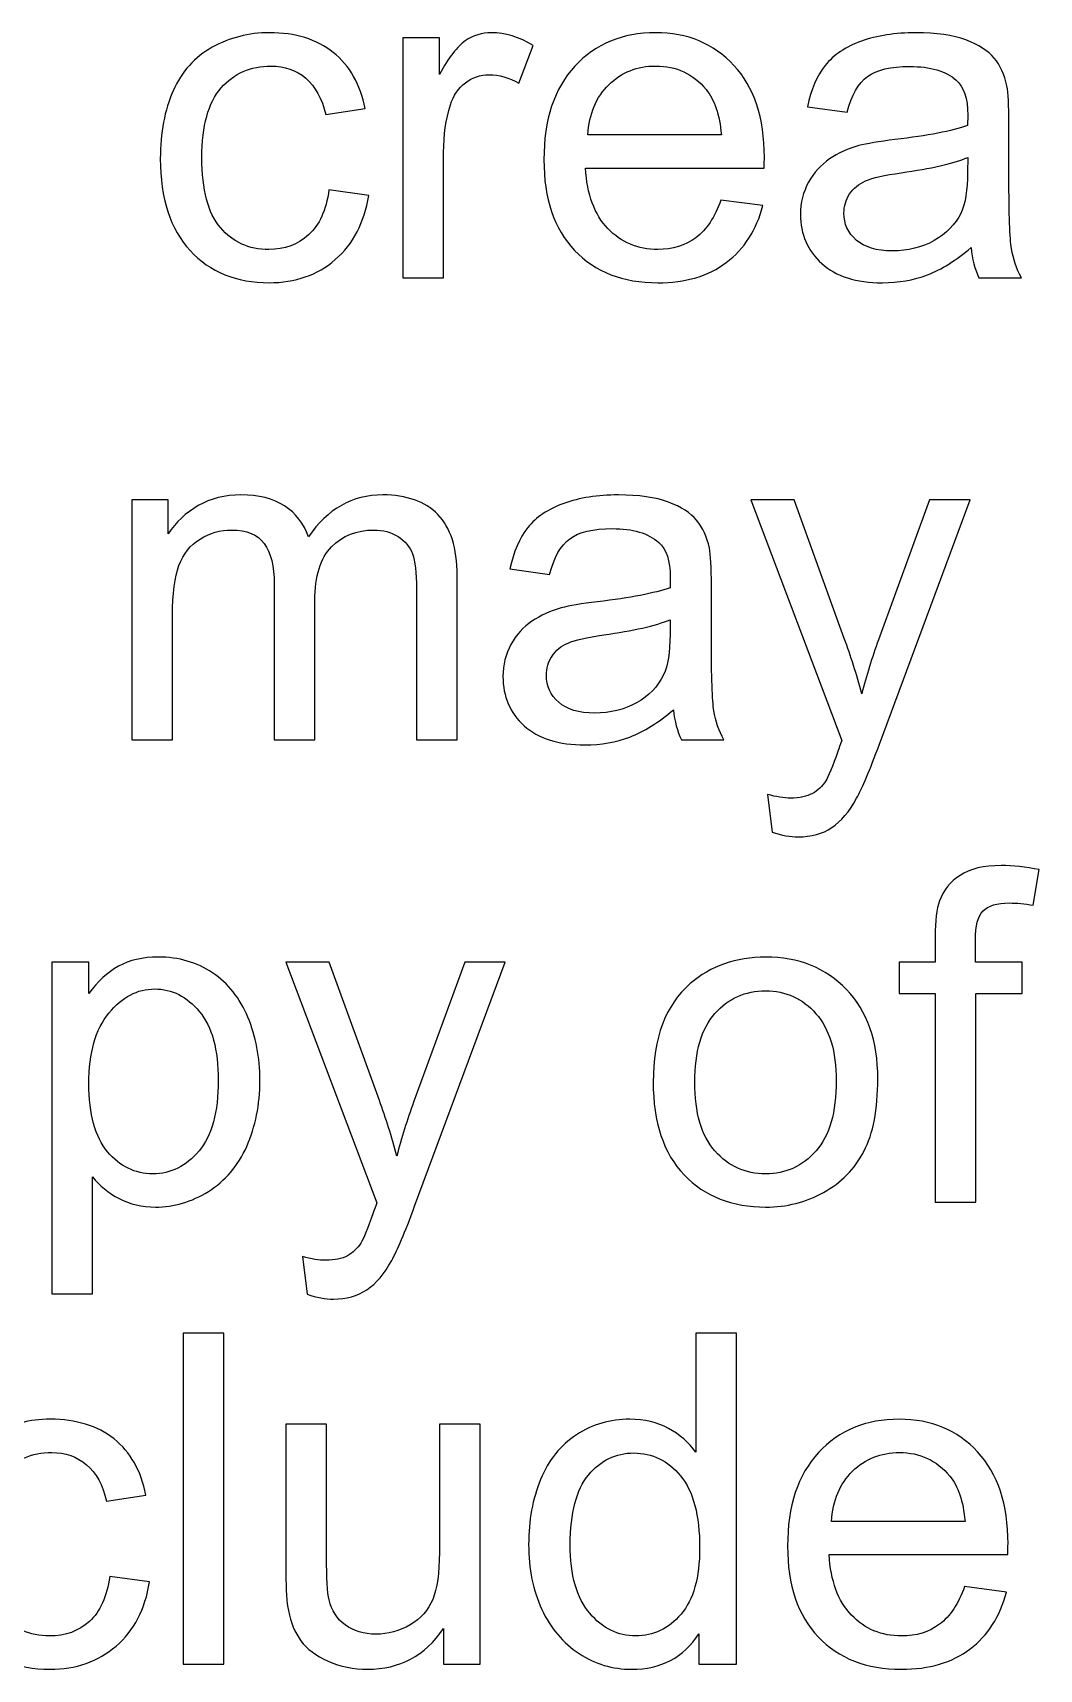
# Model space of a CAD drawing. Header units: centimetres. Extents: x -30.6 to 14.2, y -21.2 to 7.4.
# Drawn here: x -29.826 to -29.02, y -0.576 to 0.736 of the extents above; entities that cross this region are included whole.
import ezdxf

# ---------------------------------------------------------------- set-up
doc = ezdxf.new("R2010")
doc.units = ezdxf.units.CM
doc.header["$MEASUREMENT"] = 0
doc.layers.add('Layer 1', color=7, linetype='Continuous')

msp = doc.modelspace()

# ---------------------------------------------------------------- linework, layer by layer
at = {"layer": 'Layer 1'}
for points, knots in [([(-29.58878, 0.60997), (-29.58878, 0.60997), (-29.55692, 0.60552), (-29.55692, 0.60552), (-29.55692, 0.60552), (-29.56044, 0.58361), (-29.56933, 0.56651), (-29.58372, 0.5541), (-29.58372, 0.5541), (-29.5981, 0.54169), (-29.61582, 0.53552), (-29.63675, 0.53552), (-29.63675, 0.53552), (-29.66299, 0.53552), (-29.6841, 0.5441), (-29.70003, 0.56126), (-29.70003, 0.56126), (-29.71602, 0.57842), (-29.72398, 0.60299), (-29.72398, 0.63497), (-29.72398, 0.63497), (-29.72398, 0.65572), (-29.72053, 0.67381), (-29.71367, 0.68936), (-29.71367, 0.68936), (-29.70682, 0.70486), (-29.69639, 0.71653), (-29.68231, 0.72424), (-29.68231, 0.72424), (-29.6683, 0.73202), (-29.65305, 0.73591), (-29.6365, 0.73591), (-29.6365, 0.73591), (-29.6157, 0.73591), (-29.5986, 0.73066), (-29.58538, 0.72011), (-29.58538, 0.72011), (-29.57211, 0.70955), (-29.56359, 0.69455), (-29.55989, 0.67516), (-29.55989, 0.67516), (-29.55989, 0.67516), (-29.59137, 0.67035), (-29.59137, 0.67035), (-29.59137, 0.67035), (-29.5944, 0.68325), (-29.59971, 0.69294), (-29.60742, 0.69949), (-29.60742, 0.69949), (-29.61508, 0.70597), (-29.62434, 0.70924), (-29.63521, 0.70924), (-29.63521, 0.70924), (-29.65163, 0.70924), (-29.66496, 0.70338), (-29.67527, 0.69165), (-29.67527, 0.69165), (-29.68552, 0.67986), (-29.69065, 0.66133), (-29.69065, 0.6359), (-29.69065, 0.6359), (-29.69065, 0.61009), (-29.68571, 0.59139), (-29.67583, 0.57972), (-29.67583, 0.57972), (-29.66589, 0.56805), (-29.65299, 0.56219), (-29.63712, 0.56219), (-29.63712, 0.56219), (-29.62428, 0.56219), (-29.6136, 0.56608), (-29.60508, 0.57392), (-29.60508, 0.57392), (-29.5965, 0.58169), (-29.59106, 0.59373), (-29.58878, 0.60997)], [0, 0, 0, 0, 0.05, 0.05, 0.05, 0.05, 0.1, 0.1, 0.1, 0.1, 0.15, 0.15, 0.15, 0.15, 0.2, 0.2, 0.2, 0.2, 0.25, 0.25, 0.25, 0.25, 0.3, 0.3, 0.3, 0.3, 0.35, 0.35, 0.35, 0.35, 0.4, 0.4, 0.4, 0.4, 0.45, 0.45, 0.45, 0.45, 0.5, 0.5, 0.5, 0.5, 0.55, 0.55, 0.55, 0.55, 0.6, 0.6, 0.6, 0.6, 0.65, 0.65, 0.65, 0.65, 0.7, 0.7, 0.7, 0.7, 0.75, 0.75, 0.75, 0.75, 0.8, 0.8, 0.8, 0.8, 0.85, 0.85, 0.85, 0.85, 0.9, 0.9, 0.9, 0.9, 1, 1, 1, 1]), ([(-29.52951, 0.53959), (-29.52951, 0.53959), (-29.52951, 0.73184), (-29.52951, 0.73184), (-29.52951, 0.73184), (-29.52951, 0.73184), (-29.50025, 0.73184), (-29.50025, 0.73184), (-29.50025, 0.73184), (-29.50025, 0.73184), (-29.50025, 0.70239), (-29.50025, 0.70239), (-29.50025, 0.70239), (-29.49278, 0.71603), (-29.48586, 0.72505), (-29.47951, 0.72937), (-29.47951, 0.72937), (-29.47315, 0.73375), (-29.46617, 0.73591), (-29.45858, 0.73591), (-29.45858, 0.73591), (-29.44759, 0.73591), (-29.43641, 0.73246), (-29.42505, 0.7256), (-29.42505, 0.7256), (-29.42505, 0.7256), (-29.43666, 0.69554), (-29.43666, 0.69554), (-29.43666, 0.69554), (-29.44456, 0.69998), (-29.45247, 0.7022), (-29.46037, 0.7022), (-29.46037, 0.7022), (-29.46747, 0.7022), (-29.47383, 0.70004), (-29.47944, 0.69578), (-29.47944, 0.69578), (-29.48506, 0.69152), (-29.48908, 0.6856), (-29.49148, 0.678), (-29.49148, 0.678), (-29.49513, 0.66646), (-29.49692, 0.6538), (-29.49692, 0.64004), (-29.49692, 0.64004), (-29.49692, 0.64004), (-29.49692, 0.53959), (-29.49692, 0.53959), (-29.49692, 0.53959), (-29.49692, 0.53959), (-29.52951, 0.53959), (-29.52951, 0.53959)], [0, 0, 0, 0, 0.0714286, 0.0714286, 0.0714286, 0.0714286, 0.1428571, 0.1428571, 0.1428571, 0.1428571, 0.2142857, 0.2142857, 0.2142857, 0.2142857, 0.2857143, 0.2857143, 0.2857143, 0.2857143, 0.3571429, 0.3571429, 0.3571429, 0.3571429, 0.4285714, 0.4285714, 0.4285714, 0.4285714, 0.5, 0.5, 0.5, 0.5, 0.5714286, 0.5714286, 0.5714286, 0.5714286, 0.6428571, 0.6428571, 0.6428571, 0.6428571, 0.7142857, 0.7142857, 0.7142857, 0.7142857, 0.7857143, 0.7857143, 0.7857143, 0.7857143, 0.8571429, 0.8571429, 0.8571429, 0.8571429, 1, 1, 1, 1]), ([(-29.27466, 0.60182), (-29.27466, 0.60182), (-29.24096, 0.59738), (-29.24096, 0.59738), (-29.24096, 0.59738), (-29.2462, 0.5778), (-29.25602, 0.56256), (-29.27034, 0.55175), (-29.27034, 0.55175), (-29.28466, 0.54095), (-29.30294, 0.53552), (-29.32523, 0.53552), (-29.32523, 0.53552), (-29.35325, 0.53552), (-29.37548, 0.54416), (-29.3919, 0.56144), (-29.3919, 0.56144), (-29.40832, 0.57867), (-29.41653, 0.60293), (-29.41653, 0.63411), (-29.41653, 0.63411), (-29.41653, 0.66634), (-29.40826, 0.6914), (-29.39165, 0.70918), (-29.39165, 0.70918), (-29.37505, 0.72702), (-29.3535, 0.73591), (-29.32702, 0.73591), (-29.32702, 0.73591), (-29.3014, 0.73591), (-29.28047, 0.72721), (-29.26423, 0.70974), (-29.26423, 0.70974), (-29.24799, 0.69226), (-29.23984, 0.66769), (-29.23984, 0.63602), (-29.23984, 0.63602), (-29.23984, 0.63411), (-29.23991, 0.63121), (-29.24003, 0.62738), (-29.24003, 0.62738), (-29.24003, 0.62738), (-29.3832, 0.62738), (-29.3832, 0.62738), (-29.3832, 0.62738), (-29.38196, 0.60633), (-29.37604, 0.59015), (-29.36529, 0.57898), (-29.36529, 0.57898), (-29.35461, 0.5678), (-29.34122, 0.56219), (-29.32523, 0.56219), (-29.32523, 0.56219), (-29.31331, 0.56219), (-29.30312, 0.56533), (-29.29473, 0.57163), (-29.29473, 0.57163), (-29.28627, 0.57793), (-29.2796, 0.58799), (-29.27466, 0.60182)], [0, 0, 0, 0, 0.0625, 0.0625, 0.0625, 0.0625, 0.125, 0.125, 0.125, 0.125, 0.1875, 0.1875, 0.1875, 0.1875, 0.25, 0.25, 0.25, 0.25, 0.3125, 0.3125, 0.3125, 0.3125, 0.375, 0.375, 0.375, 0.375, 0.4375, 0.4375, 0.4375, 0.4375, 0.5, 0.5, 0.5, 0.5, 0.5625, 0.5625, 0.5625, 0.5625, 0.625, 0.625, 0.625, 0.625, 0.6875, 0.6875, 0.6875, 0.6875, 0.75, 0.75, 0.75, 0.75, 0.8125, 0.8125, 0.8125, 0.8125, 0.875, 0.875, 0.875, 0.875, 1, 1, 1, 1]), ([(-29.0742, 0.56367), (-29.0863, 0.55336), (-29.09797, 0.54613), (-29.10914, 0.54187), (-29.10914, 0.54187), (-29.12032, 0.53761), (-29.13229, 0.53552), (-29.14514, 0.53552), (-29.14514, 0.53552), (-29.16625, 0.53552), (-29.18249, 0.54064), (-29.19385, 0.55095), (-29.19385, 0.55095), (-29.20521, 0.5612), (-29.21088, 0.57435), (-29.21088, 0.59034), (-29.21088, 0.59034), (-29.21088, 0.59972), (-29.20872, 0.6083), (-29.20446, 0.61608), (-29.20446, 0.61608), (-29.20014, 0.62386), (-29.19452, 0.63003), (-29.18761, 0.63473), (-29.18761, 0.63473), (-29.18063, 0.63942), (-29.17286, 0.643), (-29.16415, 0.64541), (-29.16415, 0.64541), (-29.15773, 0.64707), (-29.14804, 0.64868), (-29.13513, 0.65028), (-29.13513, 0.65028), (-29.10883, 0.65337), (-29.08939, 0.65714), (-29.07698, 0.66146), (-29.07698, 0.66146), (-29.07685, 0.6659), (-29.07679, 0.66874), (-29.07679, 0.66992), (-29.07679, 0.66992), (-29.07679, 0.68313), (-29.07988, 0.69245), (-29.08605, 0.69788), (-29.08605, 0.69788), (-29.09439, 0.70523), (-29.1068, 0.70887), (-29.12322, 0.70887), (-29.12322, 0.70887), (-29.13859, 0.70887), (-29.14995, 0.70616), (-29.15724, 0.70078), (-29.15724, 0.70078), (-29.16458, 0.69541), (-29.16995, 0.68591), (-29.17347, 0.6722), (-29.17347, 0.6722), (-29.17347, 0.6722), (-29.20533, 0.67665), (-29.20533, 0.67665), (-29.20533, 0.67665), (-29.20243, 0.69029), (-29.19767, 0.70134), (-29.19101, 0.70974), (-29.19101, 0.70974), (-29.18434, 0.71813), (-29.17471, 0.72455), (-29.16211, 0.72912), (-29.16211, 0.72912), (-29.14958, 0.73363), (-29.13495, 0.73591), (-29.1184, 0.73591), (-29.1184, 0.73591), (-29.10198, 0.73591), (-29.08858, 0.734), (-29.07827, 0.73011), (-29.07827, 0.73011), (-29.06803, 0.72622), (-29.06043, 0.7214), (-29.05562, 0.71554), (-29.05562, 0.71554), (-29.0508, 0.70967), (-29.04741, 0.70227), (-29.04543, 0.69331), (-29.04543, 0.69331), (-29.04438, 0.68776), (-29.04383, 0.67776), (-29.04383, 0.66337), (-29.04383, 0.66337), (-29.04383, 0.66337), (-29.04383, 0.62016), (-29.04383, 0.62016), (-29.04383, 0.62016), (-29.04383, 0.58997), (-29.04315, 0.57089), (-29.04179, 0.5628), (-29.04179, 0.5628), (-29.04049, 0.55472), (-29.03778, 0.547), (-29.03382, 0.53959), (-29.03382, 0.53959), (-29.03382, 0.53959), (-29.0679, 0.53959), (-29.0679, 0.53959), (-29.0679, 0.53959), (-29.07117, 0.54644), (-29.07327, 0.55447), (-29.0742, 0.56367)], [0, 0, 0, 0, 0.0357143, 0.0357143, 0.0357143, 0.0357143, 0.0714286, 0.0714286, 0.0714286, 0.0714286, 0.1071429, 0.1071429, 0.1071429, 0.1071429, 0.1428571, 0.1428571, 0.1428571, 0.1428571, 0.1785714, 0.1785714, 0.1785714, 0.1785714, 0.2142857, 0.2142857, 0.2142857, 0.2142857, 0.25, 0.25, 0.25, 0.25, 0.2857143, 0.2857143, 0.2857143, 0.2857143, 0.3214286, 0.3214286, 0.3214286, 0.3214286, 0.3571429, 0.3571429, 0.3571429, 0.3571429, 0.3928571, 0.3928571, 0.3928571, 0.3928571, 0.4285714, 0.4285714, 0.4285714, 0.4285714, 0.4642857, 0.4642857, 0.4642857, 0.4642857, 0.5, 0.5, 0.5, 0.5, 0.5357143, 0.5357143, 0.5357143, 0.5357143, 0.5714286, 0.5714286, 0.5714286, 0.5714286, 0.6071429, 0.6071429, 0.6071429, 0.6071429, 0.6428571, 0.6428571, 0.6428571, 0.6428571, 0.6785714, 0.6785714, 0.6785714, 0.6785714, 0.7142857, 0.7142857, 0.7142857, 0.7142857, 0.75, 0.75, 0.75, 0.75, 0.7857143, 0.7857143, 0.7857143, 0.7857143, 0.8214286, 0.8214286, 0.8214286, 0.8214286, 0.8571429, 0.8571429, 0.8571429, 0.8571429, 0.8928571, 0.8928571, 0.8928571, 0.8928571, 0.9285714, 0.9285714, 0.9285714, 0.9285714, 1, 1, 1, 1]), ([(-29.38134, 0.65405), (-29.38134, 0.65405), (-29.27429, 0.65405), (-29.27429, 0.65405), (-29.27429, 0.65405), (-29.27571, 0.67022), (-29.27985, 0.68233), (-29.28658, 0.69041), (-29.28658, 0.69041), (-29.29689, 0.70295), (-29.31035, 0.70924), (-29.32683, 0.70924), (-29.32683, 0.70924), (-29.34177, 0.70924), (-29.3543, 0.70424), (-29.36449, 0.69424), (-29.36449, 0.69424), (-29.37462, 0.68424), (-29.38023, 0.67084), (-29.38134, 0.65405)], [0, 0, 0, 0, 0.1666667, 0.1666667, 0.1666667, 0.1666667, 0.3333333, 0.3333333, 0.3333333, 0.3333333, 0.5, 0.5, 0.5, 0.5, 0.6666667, 0.6666667, 0.6666667, 0.6666667, 1, 1, 1, 1]), ([(-29.07679, 0.6359), (-29.08865, 0.63108), (-29.10643, 0.62701), (-29.13013, 0.62368), (-29.13013, 0.62368), (-29.14359, 0.62176), (-29.1531, 0.6196), (-29.15866, 0.61719), (-29.15866, 0.61719), (-29.16421, 0.61479), (-29.16847, 0.61127), (-29.1715, 0.6067), (-29.1715, 0.6067), (-29.17452, 0.60207), (-29.17607, 0.59694), (-29.17607, 0.59126), (-29.17607, 0.59126), (-29.17607, 0.58268), (-29.17279, 0.57546), (-29.16619, 0.56972), (-29.16619, 0.56972), (-29.15958, 0.56398), (-29.14995, 0.56107), (-29.13729, 0.56107), (-29.13729, 0.56107), (-29.12476, 0.56107), (-29.11359, 0.56379), (-29.10377, 0.56929), (-29.10377, 0.56929), (-29.09402, 0.57472), (-29.08679, 0.58219), (-29.08223, 0.59163), (-29.08223, 0.59163), (-29.07871, 0.59898), (-29.07698, 0.60978), (-29.07698, 0.62405), (-29.07698, 0.62405), (-29.07698, 0.62405), (-29.07679, 0.6359), (-29.07679, 0.6359)], [0, 0, 0, 0, 0.0909091, 0.0909091, 0.0909091, 0.0909091, 0.1818182, 0.1818182, 0.1818182, 0.1818182, 0.2727273, 0.2727273, 0.2727273, 0.2727273, 0.3636364, 0.3636364, 0.3636364, 0.3636364, 0.4545455, 0.4545455, 0.4545455, 0.4545455, 0.5454545, 0.5454545, 0.5454545, 0.5454545, 0.6363636, 0.6363636, 0.6363636, 0.6363636, 0.7272727, 0.7272727, 0.7272727, 0.7272727, 0.8181818, 0.8181818, 0.8181818, 0.8181818, 1, 1, 1, 1]), ([(-29.7468, 0.16917), (-29.7468, 0.16917), (-29.7468, 0.36142), (-29.7468, 0.36142), (-29.7468, 0.36142), (-29.7468, 0.36142), (-29.71754, 0.36142), (-29.71754, 0.36142), (-29.71754, 0.36142), (-29.71754, 0.36142), (-29.71754, 0.33425), (-29.71754, 0.33425), (-29.71754, 0.33425), (-29.71155, 0.34364), (-29.70352, 0.35123), (-29.69352, 0.35691), (-29.69352, 0.35691), (-29.68352, 0.36265), (-29.67216, 0.36549), (-29.65938, 0.36549), (-29.65938, 0.36549), (-29.64518, 0.36549), (-29.63352, 0.36253), (-29.62444, 0.35666), (-29.62444, 0.35666), (-29.61536, 0.35074), (-29.60894, 0.34253), (-29.60524, 0.33191), (-29.60524, 0.33191), (-29.58993, 0.35432), (-29.57011, 0.36549), (-29.54566, 0.36549), (-29.54566, 0.36549), (-29.52653, 0.36549), (-29.51177, 0.36024), (-29.50152, 0.34969), (-29.50152, 0.34969), (-29.49121, 0.33913), (-29.48603, 0.32289), (-29.48603, 0.30098), (-29.48603, 0.30098), (-29.48603, 0.30098), (-29.48603, 0.16917), (-29.48603, 0.16917), (-29.48603, 0.16917), (-29.48603, 0.16917), (-29.51862, 0.16917), (-29.51862, 0.16917), (-29.51862, 0.16917), (-29.51862, 0.16917), (-29.51862, 0.29017), (-29.51862, 0.29017), (-29.51862, 0.29017), (-29.51862, 0.30314), (-29.51973, 0.31252), (-29.52183, 0.31826), (-29.52183, 0.31826), (-29.52393, 0.32401), (-29.52776, 0.32857), (-29.53338, 0.33209), (-29.53338, 0.33209), (-29.53893, 0.33561), (-29.54548, 0.33734), (-29.55295, 0.33734), (-29.55295, 0.33734), (-29.56653, 0.33734), (-29.57777, 0.33283), (-29.58672, 0.32388), (-29.58672, 0.32388), (-29.59567, 0.31487), (-29.60012, 0.30048), (-29.60012, 0.28073), (-29.60012, 0.28073), (-29.60012, 0.28073), (-29.60012, 0.16917), (-29.60012, 0.16917), (-29.60012, 0.16917), (-29.60012, 0.16917), (-29.63271, 0.16917), (-29.63271, 0.16917), (-29.63271, 0.16917), (-29.63271, 0.16917), (-29.63271, 0.29394), (-29.63271, 0.29394), (-29.63271, 0.29394), (-29.63271, 0.30839), (-29.63537, 0.31925), (-29.64068, 0.32648), (-29.64068, 0.32648), (-29.64599, 0.3337), (-29.65469, 0.33734), (-29.66673, 0.33734), (-29.66673, 0.33734), (-29.67587, 0.33734), (-29.68432, 0.33493), (-29.6921, 0.33012), (-29.6921, 0.33012), (-29.69988, 0.3253), (-29.7055, 0.31826), (-29.70902, 0.30894), (-29.70902, 0.30894), (-29.71248, 0.29968), (-29.71421, 0.28628), (-29.71421, 0.26881), (-29.71421, 0.26881), (-29.71421, 0.26881), (-29.71421, 0.16917), (-29.71421, 0.16917), (-29.71421, 0.16917), (-29.71421, 0.16917), (-29.7468, 0.16917), (-29.7468, 0.16917)], [0, 0, 0, 0, 0.0344828, 0.0344828, 0.0344828, 0.0344828, 0.0689655, 0.0689655, 0.0689655, 0.0689655, 0.1034483, 0.1034483, 0.1034483, 0.1034483, 0.137931, 0.137931, 0.137931, 0.137931, 0.1724138, 0.1724138, 0.1724138, 0.1724138, 0.2068966, 0.2068966, 0.2068966, 0.2068966, 0.2413793, 0.2413793, 0.2413793, 0.2413793, 0.2758621, 0.2758621, 0.2758621, 0.2758621, 0.3103448, 0.3103448, 0.3103448, 0.3103448, 0.3448276, 0.3448276, 0.3448276, 0.3448276, 0.3793103, 0.3793103, 0.3793103, 0.3793103, 0.4137931, 0.4137931, 0.4137931, 0.4137931, 0.4482759, 0.4482759, 0.4482759, 0.4482759, 0.4827586, 0.4827586, 0.4827586, 0.4827586, 0.5172414, 0.5172414, 0.5172414, 0.5172414, 0.5517241, 0.5517241, 0.5517241, 0.5517241, 0.5862069, 0.5862069, 0.5862069, 0.5862069, 0.6206897, 0.6206897, 0.6206897, 0.6206897, 0.6551724, 0.6551724, 0.6551724, 0.6551724, 0.6896552, 0.6896552, 0.6896552, 0.6896552, 0.7241379, 0.7241379, 0.7241379, 0.7241379, 0.7586207, 0.7586207, 0.7586207, 0.7586207, 0.7931034, 0.7931034, 0.7931034, 0.7931034, 0.8275862, 0.8275862, 0.8275862, 0.8275862, 0.862069, 0.862069, 0.862069, 0.862069, 0.8965517, 0.8965517, 0.8965517, 0.8965517, 0.9310345, 0.9310345, 0.9310345, 0.9310345, 1, 1, 1, 1]), ([(-29.31267, 0.19325), (-29.32477, 0.18294), (-29.33644, 0.17571), (-29.34761, 0.17145), (-29.34761, 0.17145), (-29.35879, 0.16719), (-29.37076, 0.1651), (-29.38361, 0.1651), (-29.38361, 0.1651), (-29.40472, 0.1651), (-29.42096, 0.17022), (-29.43232, 0.18053), (-29.43232, 0.18053), (-29.44368, 0.19078), (-29.44935, 0.20393), (-29.44935, 0.21992), (-29.44935, 0.21992), (-29.44935, 0.2293), (-29.44719, 0.23788), (-29.44293, 0.24566), (-29.44293, 0.24566), (-29.43861, 0.25344), (-29.43299, 0.25961), (-29.42608, 0.26431), (-29.42608, 0.26431), (-29.4191, 0.269), (-29.41133, 0.27258), (-29.40262, 0.27499), (-29.40262, 0.27499), (-29.3962, 0.27665), (-29.38651, 0.27826), (-29.3736, 0.27986), (-29.3736, 0.27986), (-29.3473, 0.28295), (-29.32786, 0.28672), (-29.31545, 0.29104), (-29.31545, 0.29104), (-29.31532, 0.29548), (-29.31526, 0.29832), (-29.31526, 0.2995), (-29.31526, 0.2995), (-29.31526, 0.31271), (-29.31835, 0.32203), (-29.32452, 0.32746), (-29.32452, 0.32746), (-29.33286, 0.33481), (-29.34527, 0.33845), (-29.36169, 0.33845), (-29.36169, 0.33845), (-29.37706, 0.33845), (-29.38842, 0.33574), (-29.39571, 0.33036), (-29.39571, 0.33036), (-29.40305, 0.32499), (-29.40842, 0.31549), (-29.41194, 0.30178), (-29.41194, 0.30178), (-29.41194, 0.30178), (-29.4438, 0.30623), (-29.4438, 0.30623), (-29.4438, 0.30623), (-29.4409, 0.31987), (-29.43614, 0.33092), (-29.42948, 0.33932), (-29.42948, 0.33932), (-29.42281, 0.34771), (-29.41318, 0.35413), (-29.40058, 0.3587), (-29.40058, 0.3587), (-29.38805, 0.36321), (-29.37342, 0.36549), (-29.35687, 0.36549), (-29.35687, 0.36549), (-29.34045, 0.36549), (-29.32705, 0.36358), (-29.31674, 0.35969), (-29.31674, 0.35969), (-29.3065, 0.3558), (-29.2989, 0.35098), (-29.29409, 0.34512), (-29.29409, 0.34512), (-29.28927, 0.33925), (-29.28588, 0.33185), (-29.2839, 0.32289), (-29.2839, 0.32289), (-29.28285, 0.31734), (-29.2823, 0.30734), (-29.2823, 0.29295), (-29.2823, 0.29295), (-29.2823, 0.29295), (-29.2823, 0.24974), (-29.2823, 0.24974), (-29.2823, 0.24974), (-29.2823, 0.21955), (-29.28162, 0.20047), (-29.28026, 0.19238), (-29.28026, 0.19238), (-29.27896, 0.1843), (-29.27625, 0.17658), (-29.27229, 0.16917), (-29.27229, 0.16917), (-29.27229, 0.16917), (-29.30637, 0.16917), (-29.30637, 0.16917), (-29.30637, 0.16917), (-29.30964, 0.17602), (-29.31174, 0.18405), (-29.31267, 0.19325)], [0, 0, 0, 0, 0.0357143, 0.0357143, 0.0357143, 0.0357143, 0.0714286, 0.0714286, 0.0714286, 0.0714286, 0.1071429, 0.1071429, 0.1071429, 0.1071429, 0.1428571, 0.1428571, 0.1428571, 0.1428571, 0.1785714, 0.1785714, 0.1785714, 0.1785714, 0.2142857, 0.2142857, 0.2142857, 0.2142857, 0.25, 0.25, 0.25, 0.25, 0.2857143, 0.2857143, 0.2857143, 0.2857143, 0.3214286, 0.3214286, 0.3214286, 0.3214286, 0.3571429, 0.3571429, 0.3571429, 0.3571429, 0.3928571, 0.3928571, 0.3928571, 0.3928571, 0.4285714, 0.4285714, 0.4285714, 0.4285714, 0.4642857, 0.4642857, 0.4642857, 0.4642857, 0.5, 0.5, 0.5, 0.5, 0.5357143, 0.5357143, 0.5357143, 0.5357143, 0.5714286, 0.5714286, 0.5714286, 0.5714286, 0.6071429, 0.6071429, 0.6071429, 0.6071429, 0.6428571, 0.6428571, 0.6428571, 0.6428571, 0.6785714, 0.6785714, 0.6785714, 0.6785714, 0.7142857, 0.7142857, 0.7142857, 0.7142857, 0.75, 0.75, 0.75, 0.75, 0.7857143, 0.7857143, 0.7857143, 0.7857143, 0.8214286, 0.8214286, 0.8214286, 0.8214286, 0.8571429, 0.8571429, 0.8571429, 0.8571429, 0.8928571, 0.8928571, 0.8928571, 0.8928571, 0.9285714, 0.9285714, 0.9285714, 0.9285714, 1, 1, 1, 1]), ([(-29.2337, 0.09527), (-29.2337, 0.09527), (-29.23741, 0.1254), (-29.23741, 0.1254), (-29.23741, 0.1254), (-29.23025, 0.12348), (-29.22407, 0.1225), (-29.21876, 0.1225), (-29.21876, 0.1225), (-29.21148, 0.1225), (-29.20568, 0.12373), (-29.20135, 0.12614), (-29.20135, 0.12614), (-29.19697, 0.12855), (-29.19339, 0.13194), (-29.19061, 0.13626), (-29.19061, 0.13626), (-29.18857, 0.13954), (-29.18524, 0.14762), (-29.18067, 0.16059), (-29.18067, 0.16059), (-29.18005, 0.16238), (-29.17913, 0.16503), (-29.17777, 0.16855), (-29.17777, 0.16855), (-29.17777, 0.16855), (-29.25074, 0.36142), (-29.25074, 0.36142), (-29.25074, 0.36142), (-29.25074, 0.36142), (-29.21592, 0.36142), (-29.21592, 0.36142), (-29.21592, 0.36142), (-29.21592, 0.36142), (-29.17579, 0.25042), (-29.17579, 0.25042), (-29.17579, 0.25042), (-29.17055, 0.2364), (-29.16592, 0.22158), (-29.16178, 0.20603), (-29.16178, 0.20603), (-29.15801, 0.22066), (-29.15357, 0.2351), (-29.14838, 0.2493), (-29.14838, 0.2493), (-29.14838, 0.2493), (-29.10739, 0.36142), (-29.10739, 0.36142), (-29.10739, 0.36142), (-29.10739, 0.36142), (-29.07486, 0.36142), (-29.07486, 0.36142), (-29.07486, 0.36142), (-29.07486, 0.36142), (-29.14752, 0.16584), (-29.14752, 0.16584), (-29.14752, 0.16584), (-29.15536, 0.14478), (-29.16147, 0.13034), (-29.16586, 0.12237), (-29.16586, 0.12237), (-29.17166, 0.11169), (-29.17833, 0.10385), (-29.1858, 0.09885), (-29.1858, 0.09885), (-29.19333, 0.09385), (-29.20228, 0.09138), (-29.21265, 0.09138), (-29.21265, 0.09138), (-29.21895, 0.09138), (-29.22599, 0.09268), (-29.2337, 0.09527)], [0, 0, 0, 0, 0.0526316, 0.0526316, 0.0526316, 0.0526316, 0.1052632, 0.1052632, 0.1052632, 0.1052632, 0.1578947, 0.1578947, 0.1578947, 0.1578947, 0.2105263, 0.2105263, 0.2105263, 0.2105263, 0.2631579, 0.2631579, 0.2631579, 0.2631579, 0.3157895, 0.3157895, 0.3157895, 0.3157895, 0.3684211, 0.3684211, 0.3684211, 0.3684211, 0.4210526, 0.4210526, 0.4210526, 0.4210526, 0.4736842, 0.4736842, 0.4736842, 0.4736842, 0.5263158, 0.5263158, 0.5263158, 0.5263158, 0.5789474, 0.5789474, 0.5789474, 0.5789474, 0.6315789, 0.6315789, 0.6315789, 0.6315789, 0.6842105, 0.6842105, 0.6842105, 0.6842105, 0.7368421, 0.7368421, 0.7368421, 0.7368421, 0.7894737, 0.7894737, 0.7894737, 0.7894737, 0.8421053, 0.8421053, 0.8421053, 0.8421053, 0.8947368, 0.8947368, 0.8947368, 0.8947368, 1, 1, 1, 1]), ([(-29.31526, 0.26548), (-29.32712, 0.26066), (-29.3449, 0.25659), (-29.3686, 0.25326), (-29.3686, 0.25326), (-29.38206, 0.25134), (-29.39157, 0.24918), (-29.39713, 0.24677), (-29.39713, 0.24677), (-29.40268, 0.24437), (-29.40694, 0.24085), (-29.40997, 0.23628), (-29.40997, 0.23628), (-29.41299, 0.23165), (-29.41454, 0.22652), (-29.41454, 0.22084), (-29.41454, 0.22084), (-29.41454, 0.21226), (-29.41126, 0.20504), (-29.40466, 0.1993), (-29.40466, 0.1993), (-29.39805, 0.19356), (-29.38842, 0.19065), (-29.37576, 0.19065), (-29.37576, 0.19065), (-29.36323, 0.19065), (-29.35206, 0.19337), (-29.34224, 0.19887), (-29.34224, 0.19887), (-29.33249, 0.2043), (-29.32526, 0.21177), (-29.3207, 0.22121), (-29.3207, 0.22121), (-29.31718, 0.22856), (-29.31545, 0.23936), (-29.31545, 0.25363), (-29.31545, 0.25363), (-29.31545, 0.25363), (-29.31526, 0.26548), (-29.31526, 0.26548)], [0, 0, 0, 0, 0.0909091, 0.0909091, 0.0909091, 0.0909091, 0.1818182, 0.1818182, 0.1818182, 0.1818182, 0.2727273, 0.2727273, 0.2727273, 0.2727273, 0.3636364, 0.3636364, 0.3636364, 0.3636364, 0.4545455, 0.4545455, 0.4545455, 0.4545455, 0.5454545, 0.5454545, 0.5454545, 0.5454545, 0.6363636, 0.6363636, 0.6363636, 0.6363636, 0.7272727, 0.7272727, 0.7272727, 0.7272727, 0.8181818, 0.8181818, 0.8181818, 0.8181818, 1, 1, 1, 1]), ([(-29.1029, -0.20125), (-29.1029, -0.20125), (-29.1029, -0.03419), (-29.1029, -0.03419), (-29.1029, -0.03419), (-29.1029, -0.03419), (-29.1318, -0.03419), (-29.1318, -0.03419), (-29.1318, -0.03419), (-29.1318, -0.03419), (-29.1318, -0.009), (-29.1318, -0.009), (-29.1318, -0.009), (-29.1318, -0.009), (-29.1029, -0.009), (-29.1029, -0.009), (-29.1029, -0.009), (-29.1029, -0.009), (-29.1029, 0.01137), (-29.1029, 0.01137), (-29.1029, 0.01137), (-29.1029, 0.02427), (-29.10179, 0.03384), (-29.09951, 0.04008), (-29.09951, 0.04008), (-29.09636, 0.04847), (-29.09093, 0.05533), (-29.08302, 0.06058), (-29.08302, 0.06058), (-29.07518, 0.06582), (-29.06413, 0.06842), (-29.04993, 0.06842), (-29.04993, 0.06842), (-29.04073, 0.06842), (-29.03061, 0.0673), (-29.0195, 0.06514), (-29.0195, 0.06514), (-29.0195, 0.06514), (-29.02437, 0.03662), (-29.02437, 0.03662), (-29.02437, 0.03662), (-29.03117, 0.03779), (-29.03752, 0.03841), (-29.04357, 0.03841), (-29.04357, 0.03841), (-29.05345, 0.03841), (-29.06043, 0.03631), (-29.06456, 0.03211), (-29.06456, 0.03211), (-29.06864, 0.02792), (-29.07068, 0.02008), (-29.07068, 0.00859), (-29.07068, 0.00859), (-29.07068, 0.00859), (-29.07068, -0.009), (-29.07068, -0.009), (-29.07068, -0.009), (-29.07068, -0.009), (-29.03326, -0.009), (-29.03326, -0.009), (-29.03326, -0.009), (-29.03326, -0.009), (-29.03326, -0.03419), (-29.03326, -0.03419), (-29.03326, -0.03419), (-29.03326, -0.03419), (-29.07031, -0.03419), (-29.07031, -0.03419), (-29.07031, -0.03419), (-29.07031, -0.03419), (-29.07031, -0.20125), (-29.07031, -0.20125), (-29.07031, -0.20125), (-29.07031, -0.20125), (-29.1029, -0.20125), (-29.1029, -0.20125)], [0, 0, 0, 0, 0.05, 0.05, 0.05, 0.05, 0.1, 0.1, 0.1, 0.1, 0.15, 0.15, 0.15, 0.15, 0.2, 0.2, 0.2, 0.2, 0.25, 0.25, 0.25, 0.25, 0.3, 0.3, 0.3, 0.3, 0.35, 0.35, 0.35, 0.35, 0.4, 0.4, 0.4, 0.4, 0.45, 0.45, 0.45, 0.45, 0.5, 0.5, 0.5, 0.5, 0.55, 0.55, 0.55, 0.55, 0.6, 0.6, 0.6, 0.6, 0.65, 0.65, 0.65, 0.65, 0.7, 0.7, 0.7, 0.7, 0.75, 0.75, 0.75, 0.75, 0.8, 0.8, 0.8, 0.8, 0.85, 0.85, 0.85, 0.85, 0.9, 0.9, 0.9, 0.9, 1, 1, 1, 1]), ([(-29.81085, -0.27496), (-29.81085, -0.27496), (-29.81085, -0.009), (-29.81085, -0.009), (-29.81085, -0.009), (-29.81085, -0.009), (-29.78122, -0.009), (-29.78122, -0.009), (-29.78122, -0.009), (-29.78122, -0.009), (-29.78122, -0.03425), (-29.78122, -0.03425), (-29.78122, -0.03425), (-29.77424, -0.0245), (-29.76634, -0.01715), (-29.75751, -0.01227), (-29.75751, -0.01227), (-29.74875, -0.0074), (-29.73806, -0.00493), (-29.72553, -0.00493), (-29.72553, -0.00493), (-29.70911, -0.00493), (-29.69466, -0.00913), (-29.68213, -0.01758), (-29.68213, -0.01758), (-29.6696, -0.02598), (-29.66015, -0.03789), (-29.65373, -0.05321), (-29.65373, -0.05321), (-29.64737, -0.06858), (-29.64416, -0.08537), (-29.64416, -0.10371), (-29.64416, -0.10371), (-29.64416, -0.12328), (-29.64768, -0.14093), (-29.65472, -0.15668), (-29.65472, -0.15668), (-29.66176, -0.17236), (-29.67201, -0.1844), (-29.68547, -0.19279), (-29.68547, -0.19279), (-29.69886, -0.20113), (-29.713, -0.20532), (-29.72782, -0.20532), (-29.72782, -0.20532), (-29.73868, -0.20532), (-29.74844, -0.20304), (-29.75702, -0.19847), (-29.75702, -0.19847), (-29.76566, -0.1939), (-29.7727, -0.18816), (-29.77826, -0.18119), (-29.77826, -0.18119), (-29.77826, -0.18119), (-29.77826, -0.27496), (-29.77826, -0.27496), (-29.77826, -0.27496), (-29.77826, -0.27496), (-29.81085, -0.27496), (-29.81085, -0.27496)], [0, 0, 0, 0, 0.0625, 0.0625, 0.0625, 0.0625, 0.125, 0.125, 0.125, 0.125, 0.1875, 0.1875, 0.1875, 0.1875, 0.25, 0.25, 0.25, 0.25, 0.3125, 0.3125, 0.3125, 0.3125, 0.375, 0.375, 0.375, 0.375, 0.4375, 0.4375, 0.4375, 0.4375, 0.5, 0.5, 0.5, 0.5, 0.5625, 0.5625, 0.5625, 0.5625, 0.625, 0.625, 0.625, 0.625, 0.6875, 0.6875, 0.6875, 0.6875, 0.75, 0.75, 0.75, 0.75, 0.8125, 0.8125, 0.8125, 0.8125, 0.875, 0.875, 0.875, 0.875, 1, 1, 1, 1]), ([(-29.60631, -0.27515), (-29.60631, -0.27515), (-29.61002, -0.24502), (-29.61002, -0.24502), (-29.61002, -0.24502), (-29.60286, -0.24694), (-29.59668, -0.24792), (-29.59137, -0.24792), (-29.59137, -0.24792), (-29.58409, -0.24792), (-29.57829, -0.24669), (-29.57396, -0.24428), (-29.57396, -0.24428), (-29.56958, -0.24187), (-29.566, -0.23848), (-29.56322, -0.23416), (-29.56322, -0.23416), (-29.56118, -0.23088), (-29.55785, -0.2228), (-29.55328, -0.20983), (-29.55328, -0.20983), (-29.55266, -0.20804), (-29.55174, -0.20539), (-29.55038, -0.20187), (-29.55038, -0.20187), (-29.55038, -0.20187), (-29.62335, -0.009), (-29.62335, -0.009), (-29.62335, -0.009), (-29.62335, -0.009), (-29.58853, -0.009), (-29.58853, -0.009), (-29.58853, -0.009), (-29.58853, -0.009), (-29.5484, -0.12), (-29.5484, -0.12), (-29.5484, -0.12), (-29.54316, -0.13402), (-29.53853, -0.14884), (-29.53439, -0.16439), (-29.53439, -0.16439), (-29.53062, -0.14976), (-29.52618, -0.13532), (-29.52099, -0.12112), (-29.52099, -0.12112), (-29.52099, -0.12112), (-29.48, -0.009), (-29.48, -0.009), (-29.48, -0.009), (-29.48, -0.009), (-29.44747, -0.009), (-29.44747, -0.009), (-29.44747, -0.009), (-29.44747, -0.009), (-29.52013, -0.20458), (-29.52013, -0.20458), (-29.52013, -0.20458), (-29.52797, -0.22564), (-29.53408, -0.24008), (-29.53847, -0.24805), (-29.53847, -0.24805), (-29.54427, -0.25873), (-29.55094, -0.26657), (-29.55841, -0.27157), (-29.55841, -0.27157), (-29.56594, -0.27657), (-29.57489, -0.27904), (-29.58526, -0.27904), (-29.58526, -0.27904), (-29.59156, -0.27904), (-29.5986, -0.27774), (-29.60631, -0.27515)], [0, 0, 0, 0, 0.0526316, 0.0526316, 0.0526316, 0.0526316, 0.1052632, 0.1052632, 0.1052632, 0.1052632, 0.1578947, 0.1578947, 0.1578947, 0.1578947, 0.2105263, 0.2105263, 0.2105263, 0.2105263, 0.2631579, 0.2631579, 0.2631579, 0.2631579, 0.3157895, 0.3157895, 0.3157895, 0.3157895, 0.3684211, 0.3684211, 0.3684211, 0.3684211, 0.4210526, 0.4210526, 0.4210526, 0.4210526, 0.4736842, 0.4736842, 0.4736842, 0.4736842, 0.5263158, 0.5263158, 0.5263158, 0.5263158, 0.5789474, 0.5789474, 0.5789474, 0.5789474, 0.6315789, 0.6315789, 0.6315789, 0.6315789, 0.6842105, 0.6842105, 0.6842105, 0.6842105, 0.7368421, 0.7368421, 0.7368421, 0.7368421, 0.7894737, 0.7894737, 0.7894737, 0.7894737, 0.8421053, 0.8421053, 0.8421053, 0.8421053, 0.8947368, 0.8947368, 0.8947368, 0.8947368, 1, 1, 1, 1]), ([(-29.32893, -0.10513), (-29.32893, -0.06963), (-29.31905, -0.04333), (-29.29923, -0.02623), (-29.29923, -0.02623), (-29.28275, -0.01203), (-29.26256, -0.00493), (-29.23879, -0.00493), (-29.23879, -0.00493), (-29.21243, -0.00493), (-29.19082, -0.01357), (-29.17403, -0.03086), (-29.17403, -0.03086), (-29.1573, -0.04808), (-29.1489, -0.07197), (-29.1489, -0.10241), (-29.1489, -0.10241), (-29.1489, -0.1271), (-29.15261, -0.14649), (-29.16001, -0.16063), (-29.16001, -0.16063), (-29.16742, -0.17476), (-29.17823, -0.18575), (-29.19243, -0.19359), (-29.19243, -0.19359), (-29.20656, -0.20144), (-29.22206, -0.20532), (-29.23879, -0.20532), (-29.23879, -0.20532), (-29.26571, -0.20532), (-29.28744, -0.19674), (-29.30405, -0.17952), (-29.30405, -0.17952), (-29.32065, -0.16229), (-29.32893, -0.13748), (-29.32893, -0.10513)], [0, 0, 0, 0, 0.1, 0.1, 0.1, 0.1, 0.2, 0.2, 0.2, 0.2, 0.3, 0.3, 0.3, 0.3, 0.4, 0.4, 0.4, 0.4, 0.5, 0.5, 0.5, 0.5, 0.6, 0.6, 0.6, 0.6, 0.7, 0.7, 0.7, 0.7, 0.8, 0.8, 0.8, 0.8, 1, 1, 1, 1]), ([(-29.78122, -0.1063), (-29.78122, -0.13093), (-29.77622, -0.14914), (-29.76628, -0.16094), (-29.76628, -0.16094), (-29.75628, -0.17273), (-29.74418, -0.17865), (-29.72998, -0.17865), (-29.72998, -0.17865), (-29.71553, -0.17865), (-29.70318, -0.17254), (-29.69294, -0.16032), (-29.69294, -0.16032), (-29.68263, -0.14809), (-29.6775, -0.1292), (-29.6775, -0.10358), (-29.6775, -0.10358), (-29.6775, -0.07913), (-29.6825, -0.06086), (-29.69256, -0.0487), (-29.69256, -0.0487), (-29.70263, -0.03654), (-29.7146, -0.03049), (-29.72856, -0.03049), (-29.72856, -0.03049), (-29.74239, -0.03049), (-29.75461, -0.03697), (-29.76523, -0.04987), (-29.76523, -0.04987), (-29.77591, -0.06284), (-29.78122, -0.0816), (-29.78122, -0.1063)], [0, 0, 0, 0, 0.1111111, 0.1111111, 0.1111111, 0.1111111, 0.2222222, 0.2222222, 0.2222222, 0.2222222, 0.3333333, 0.3333333, 0.3333333, 0.3333333, 0.4444444, 0.4444444, 0.4444444, 0.4444444, 0.5555556, 0.5555556, 0.5555556, 0.5555556, 0.6666667, 0.6666667, 0.6666667, 0.6666667, 0.7777778, 0.7777778, 0.7777778, 0.7777778, 1, 1, 1, 1]), ([(-29.29559, -0.10519), (-29.29559, -0.12976), (-29.29022, -0.14816), (-29.27948, -0.16032), (-29.27948, -0.16032), (-29.26867, -0.17254), (-29.25515, -0.17865), (-29.23879, -0.17865), (-29.23879, -0.17865), (-29.22262, -0.17865), (-29.20916, -0.17254), (-29.19835, -0.16026), (-29.19835, -0.16026), (-29.18761, -0.14797), (-29.18224, -0.12927), (-29.18224, -0.10414), (-29.18224, -0.10414), (-29.18224, -0.08043), (-29.18767, -0.06247), (-29.19848, -0.0503), (-29.19848, -0.0503), (-29.20928, -0.03808), (-29.22274, -0.03197), (-29.23879, -0.03197), (-29.23879, -0.03197), (-29.25515, -0.03197), (-29.26867, -0.03802), (-29.27948, -0.05018), (-29.27948, -0.05018), (-29.29022, -0.06234), (-29.29559, -0.08068), (-29.29559, -0.10519)], [0, 0, 0, 0, 0.1111111, 0.1111111, 0.1111111, 0.1111111, 0.2222222, 0.2222222, 0.2222222, 0.2222222, 0.3333333, 0.3333333, 0.3333333, 0.3333333, 0.4444444, 0.4444444, 0.4444444, 0.4444444, 0.5555556, 0.5555556, 0.5555556, 0.5555556, 0.6666667, 0.6666667, 0.6666667, 0.6666667, 0.7777778, 0.7777778, 0.7777778, 0.7777778, 1, 1, 1, 1]), ([(-29.70558, -0.57167), (-29.70558, -0.57167), (-29.70558, -0.30645), (-29.70558, -0.30645), (-29.70558, -0.30645), (-29.70558, -0.30645), (-29.67299, -0.30645), (-29.67299, -0.30645), (-29.67299, -0.30645), (-29.67299, -0.30645), (-29.67299, -0.57167), (-29.67299, -0.57167), (-29.67299, -0.57167), (-29.67299, -0.57167), (-29.70558, -0.57167), (-29.70558, -0.57167)], [0, 0, 0, 0, 0.2, 0.2, 0.2, 0.2, 0.4, 0.4, 0.4, 0.4, 0.6, 0.6, 0.6, 0.6, 1, 1, 1, 1]), ([(-29.29244, -0.57167), (-29.29244, -0.57167), (-29.29244, -0.54728), (-29.29244, -0.54728), (-29.29244, -0.54728), (-29.3046, -0.56624), (-29.32251, -0.57574), (-29.34615, -0.57574), (-29.34615, -0.57574), (-29.36146, -0.57574), (-29.37554, -0.57155), (-29.38832, -0.56309), (-29.38832, -0.56309), (-29.40116, -0.55469), (-29.4111, -0.5429), (-29.4182, -0.52784), (-29.4182, -0.52784), (-29.42524, -0.51271), (-29.42876, -0.49536), (-29.42876, -0.47573), (-29.42876, -0.47573), (-29.42876, -0.45659), (-29.42555, -0.43924), (-29.41919, -0.42363), (-29.41919, -0.42363), (-29.41277, -0.40807), (-29.4032, -0.39609), (-29.39042, -0.38782), (-29.39042, -0.38782), (-29.3777, -0.37948), (-29.36338, -0.37535), (-29.34763, -0.37535), (-29.34763, -0.37535), (-29.33603, -0.37535), (-29.32572, -0.37782), (-29.3167, -0.38269), (-29.3167, -0.38269), (-29.30769, -0.38757), (-29.30034, -0.39399), (-29.29466, -0.40183), (-29.29466, -0.40183), (-29.29466, -0.40183), (-29.29466, -0.30645), (-29.29466, -0.30645), (-29.29466, -0.30645), (-29.29466, -0.30645), (-29.26207, -0.30645), (-29.26207, -0.30645), (-29.26207, -0.30645), (-29.26207, -0.30645), (-29.26207, -0.57167), (-29.26207, -0.57167), (-29.26207, -0.57167), (-29.26207, -0.57167), (-29.29244, -0.57167), (-29.29244, -0.57167)], [0, 0, 0, 0, 0.0666667, 0.0666667, 0.0666667, 0.0666667, 0.1333333, 0.1333333, 0.1333333, 0.1333333, 0.2, 0.2, 0.2, 0.2, 0.2666667, 0.2666667, 0.2666667, 0.2666667, 0.3333333, 0.3333333, 0.3333333, 0.3333333, 0.4, 0.4, 0.4, 0.4, 0.4666667, 0.4666667, 0.4666667, 0.4666667, 0.5333333, 0.5333333, 0.5333333, 0.5333333, 0.6, 0.6, 0.6, 0.6, 0.6666667, 0.6666667, 0.6666667, 0.6666667, 0.7333333, 0.7333333, 0.7333333, 0.7333333, 0.8, 0.8, 0.8, 0.8, 0.8666667, 0.8666667, 0.8666667, 0.8666667, 1, 1, 1, 1]), ([(-29.76448, -0.50129), (-29.76448, -0.50129), (-29.73262, -0.50574), (-29.73262, -0.50574), (-29.73262, -0.50574), (-29.73614, -0.52765), (-29.74503, -0.54475), (-29.75942, -0.55716), (-29.75942, -0.55716), (-29.7738, -0.56957), (-29.79152, -0.57574), (-29.81245, -0.57574), (-29.81245, -0.57574), (-29.83869, -0.57574), (-29.8598, -0.56716), (-29.87573, -0.55), (-29.87573, -0.55), (-29.89172, -0.53284), (-29.89968, -0.50827), (-29.89968, -0.47629), (-29.89968, -0.47629), (-29.89968, -0.45554), (-29.89623, -0.43745), (-29.88937, -0.4219), (-29.88937, -0.4219), (-29.88252, -0.4064), (-29.87209, -0.39473), (-29.85801, -0.38702), (-29.85801, -0.38702), (-29.844, -0.37924), (-29.82875, -0.37535), (-29.8122, -0.37535), (-29.8122, -0.37535), (-29.7914, -0.37535), (-29.7743, -0.3806), (-29.76108, -0.39115), (-29.76108, -0.39115), (-29.74781, -0.40171), (-29.73929, -0.41671), (-29.73559, -0.4361), (-29.73559, -0.4361), (-29.73559, -0.4361), (-29.76707, -0.44091), (-29.76707, -0.44091), (-29.76707, -0.44091), (-29.7701, -0.42801), (-29.77541, -0.41832), (-29.78312, -0.41177), (-29.78312, -0.41177), (-29.79078, -0.40529), (-29.80004, -0.40202), (-29.81091, -0.40202), (-29.81091, -0.40202), (-29.82733, -0.40202), (-29.84066, -0.40788), (-29.85097, -0.41961), (-29.85097, -0.41961), (-29.86122, -0.4314), (-29.86635, -0.44993), (-29.86635, -0.47536), (-29.86635, -0.47536), (-29.86635, -0.50117), (-29.86141, -0.51987), (-29.85153, -0.53154), (-29.85153, -0.53154), (-29.84159, -0.54321), (-29.82869, -0.54907), (-29.81282, -0.54907), (-29.81282, -0.54907), (-29.79998, -0.54907), (-29.7893, -0.54518), (-29.78078, -0.53734), (-29.78078, -0.53734), (-29.7722, -0.52957), (-29.76676, -0.51753), (-29.76448, -0.50129)], [0, 0, 0, 0, 0.05, 0.05, 0.05, 0.05, 0.1, 0.1, 0.1, 0.1, 0.15, 0.15, 0.15, 0.15, 0.2, 0.2, 0.2, 0.2, 0.25, 0.25, 0.25, 0.25, 0.3, 0.3, 0.3, 0.3, 0.35, 0.35, 0.35, 0.35, 0.4, 0.4, 0.4, 0.4, 0.45, 0.45, 0.45, 0.45, 0.5, 0.5, 0.5, 0.5, 0.55, 0.55, 0.55, 0.55, 0.6, 0.6, 0.6, 0.6, 0.65, 0.65, 0.65, 0.65, 0.7, 0.7, 0.7, 0.7, 0.75, 0.75, 0.75, 0.75, 0.8, 0.8, 0.8, 0.8, 0.85, 0.85, 0.85, 0.85, 0.9, 0.9, 0.9, 0.9, 1, 1, 1, 1]), ([(-29.49698, -0.57167), (-29.49698, -0.57167), (-29.49698, -0.54309), (-29.49698, -0.54309), (-29.49698, -0.54309), (-29.51192, -0.56488), (-29.53217, -0.57574), (-29.55779, -0.57574), (-29.55779, -0.57574), (-29.56909, -0.57574), (-29.57965, -0.57358), (-29.58946, -0.56926), (-29.58946, -0.56926), (-29.59928, -0.56488), (-29.60656, -0.55945), (-29.61132, -0.5529), (-29.61132, -0.5529), (-29.61607, -0.5463), (-29.6194, -0.53827), (-29.62132, -0.52876), (-29.62132, -0.52876), (-29.62261, -0.52234), (-29.62329, -0.51222), (-29.62329, -0.49839), (-29.62329, -0.49839), (-29.62329, -0.49839), (-29.62329, -0.37942), (-29.62329, -0.37942), (-29.62329, -0.37942), (-29.62329, -0.37942), (-29.5907, -0.37942), (-29.5907, -0.37942), (-29.5907, -0.37942), (-29.5907, -0.37942), (-29.5907, -0.48579), (-29.5907, -0.48579), (-29.5907, -0.48579), (-29.5907, -0.50277), (-29.59002, -0.51425), (-29.58872, -0.52012), (-29.58872, -0.52012), (-29.58668, -0.5287), (-29.58236, -0.53537), (-29.57569, -0.54025), (-29.57569, -0.54025), (-29.56909, -0.54512), (-29.56094, -0.54759), (-29.55118, -0.54759), (-29.55118, -0.54759), (-29.54143, -0.54759), (-29.53229, -0.54512), (-29.52377, -0.54012), (-29.52377, -0.54012), (-29.51525, -0.53512), (-29.5092, -0.52827), (-29.50562, -0.51969), (-29.50562, -0.51969), (-29.5021, -0.51111), (-29.50031, -0.49857), (-29.50031, -0.48221), (-29.50031, -0.48221), (-29.50031, -0.48221), (-29.50031, -0.37942), (-29.50031, -0.37942), (-29.50031, -0.37942), (-29.50031, -0.37942), (-29.46772, -0.37942), (-29.46772, -0.37942), (-29.46772, -0.37942), (-29.46772, -0.37942), (-29.46772, -0.57167), (-29.46772, -0.57167), (-29.46772, -0.57167), (-29.46772, -0.57167), (-29.49698, -0.57167), (-29.49698, -0.57167)], [0, 0, 0, 0, 0.05, 0.05, 0.05, 0.05, 0.1, 0.1, 0.1, 0.1, 0.15, 0.15, 0.15, 0.15, 0.2, 0.2, 0.2, 0.2, 0.25, 0.25, 0.25, 0.25, 0.3, 0.3, 0.3, 0.3, 0.35, 0.35, 0.35, 0.35, 0.4, 0.4, 0.4, 0.4, 0.45, 0.45, 0.45, 0.45, 0.5, 0.5, 0.5, 0.5, 0.55, 0.55, 0.55, 0.55, 0.6, 0.6, 0.6, 0.6, 0.65, 0.65, 0.65, 0.65, 0.7, 0.7, 0.7, 0.7, 0.75, 0.75, 0.75, 0.75, 0.8, 0.8, 0.8, 0.8, 0.85, 0.85, 0.85, 0.85, 0.9, 0.9, 0.9, 0.9, 1, 1, 1, 1]), ([(-29.07938, -0.50944), (-29.07938, -0.50944), (-29.04568, -0.51388), (-29.04568, -0.51388), (-29.04568, -0.51388), (-29.05092, -0.53346), (-29.06074, -0.5487), (-29.07506, -0.55951), (-29.07506, -0.55951), (-29.08938, -0.57031), (-29.10766, -0.57574), (-29.12995, -0.57574), (-29.12995, -0.57574), (-29.15797, -0.57574), (-29.1802, -0.5671), (-29.19662, -0.54982), (-29.19662, -0.54982), (-29.21304, -0.53259), (-29.22125, -0.50833), (-29.22125, -0.47715), (-29.22125, -0.47715), (-29.22125, -0.44492), (-29.21298, -0.41986), (-29.19637, -0.40208), (-29.19637, -0.40208), (-29.17977, -0.38424), (-29.15822, -0.37535), (-29.13174, -0.37535), (-29.13174, -0.37535), (-29.10612, -0.37535), (-29.08519, -0.38405), (-29.06895, -0.40152), (-29.06895, -0.40152), (-29.05271, -0.419), (-29.04456, -0.44357), (-29.04456, -0.47524), (-29.04456, -0.47524), (-29.04456, -0.47715), (-29.04463, -0.48005), (-29.04475, -0.48388), (-29.04475, -0.48388), (-29.04475, -0.48388), (-29.18792, -0.48388), (-29.18792, -0.48388), (-29.18792, -0.48388), (-29.18668, -0.50493), (-29.18076, -0.52111), (-29.17001, -0.53228), (-29.17001, -0.53228), (-29.15933, -0.54346), (-29.14594, -0.54907), (-29.12995, -0.54907), (-29.12995, -0.54907), (-29.11803, -0.54907), (-29.10784, -0.54593), (-29.09945, -0.53963), (-29.09945, -0.53963), (-29.09099, -0.53333), (-29.08432, -0.52327), (-29.07938, -0.50944)], [0, 0, 0, 0, 0.0625, 0.0625, 0.0625, 0.0625, 0.125, 0.125, 0.125, 0.125, 0.1875, 0.1875, 0.1875, 0.1875, 0.25, 0.25, 0.25, 0.25, 0.3125, 0.3125, 0.3125, 0.3125, 0.375, 0.375, 0.375, 0.375, 0.4375, 0.4375, 0.4375, 0.4375, 0.5, 0.5, 0.5, 0.5, 0.5625, 0.5625, 0.5625, 0.5625, 0.625, 0.625, 0.625, 0.625, 0.6875, 0.6875, 0.6875, 0.6875, 0.75, 0.75, 0.75, 0.75, 0.8125, 0.8125, 0.8125, 0.8125, 0.875, 0.875, 0.875, 0.875, 1, 1, 1, 1]), ([(-29.39542, -0.47579), (-29.39542, -0.50036), (-29.39023, -0.5187), (-29.3798, -0.53086), (-29.3798, -0.53086), (-29.36943, -0.54302), (-29.35714, -0.54907), (-29.343, -0.54907), (-29.343, -0.54907), (-29.32874, -0.54907), (-29.31664, -0.54327), (-29.30664, -0.53166), (-29.30664, -0.53166), (-29.2967, -0.52006), (-29.2917, -0.50234), (-29.2917, -0.47851), (-29.2917, -0.47851), (-29.2917, -0.45233), (-29.29676, -0.43307), (-29.30695, -0.42079), (-29.30695, -0.42079), (-29.31707, -0.4085), (-29.32961, -0.40239), (-29.34449, -0.40239), (-29.34449, -0.40239), (-29.35899, -0.40239), (-29.37109, -0.40825), (-29.38085, -0.42004), (-29.38085, -0.42004), (-29.39054, -0.43184), (-29.39542, -0.45042), (-29.39542, -0.47579)], [0, 0, 0, 0, 0.1111111, 0.1111111, 0.1111111, 0.1111111, 0.2222222, 0.2222222, 0.2222222, 0.2222222, 0.3333333, 0.3333333, 0.3333333, 0.3333333, 0.4444444, 0.4444444, 0.4444444, 0.4444444, 0.5555556, 0.5555556, 0.5555556, 0.5555556, 0.6666667, 0.6666667, 0.6666667, 0.6666667, 0.7777778, 0.7777778, 0.7777778, 0.7777778, 1, 1, 1, 1]), ([(-29.18606, -0.45721), (-29.18606, -0.45721), (-29.07901, -0.45721), (-29.07901, -0.45721), (-29.07901, -0.45721), (-29.08043, -0.44104), (-29.08457, -0.42893), (-29.0913, -0.42085), (-29.0913, -0.42085), (-29.10161, -0.40831), (-29.11507, -0.40202), (-29.13155, -0.40202), (-29.13155, -0.40202), (-29.14649, -0.40202), (-29.15902, -0.40702), (-29.16921, -0.41702), (-29.16921, -0.41702), (-29.17934, -0.42702), (-29.18495, -0.44042), (-29.18606, -0.45721)], [0, 0, 0, 0, 0.1666667, 0.1666667, 0.1666667, 0.1666667, 0.3333333, 0.3333333, 0.3333333, 0.3333333, 0.5, 0.5, 0.5, 0.5, 0.6666667, 0.6666667, 0.6666667, 0.6666667, 1, 1, 1, 1])]:
    msp.add_open_spline(points, degree=3, knots=knots, dxfattribs=at)

doc.saveas('drawing.dxf')
